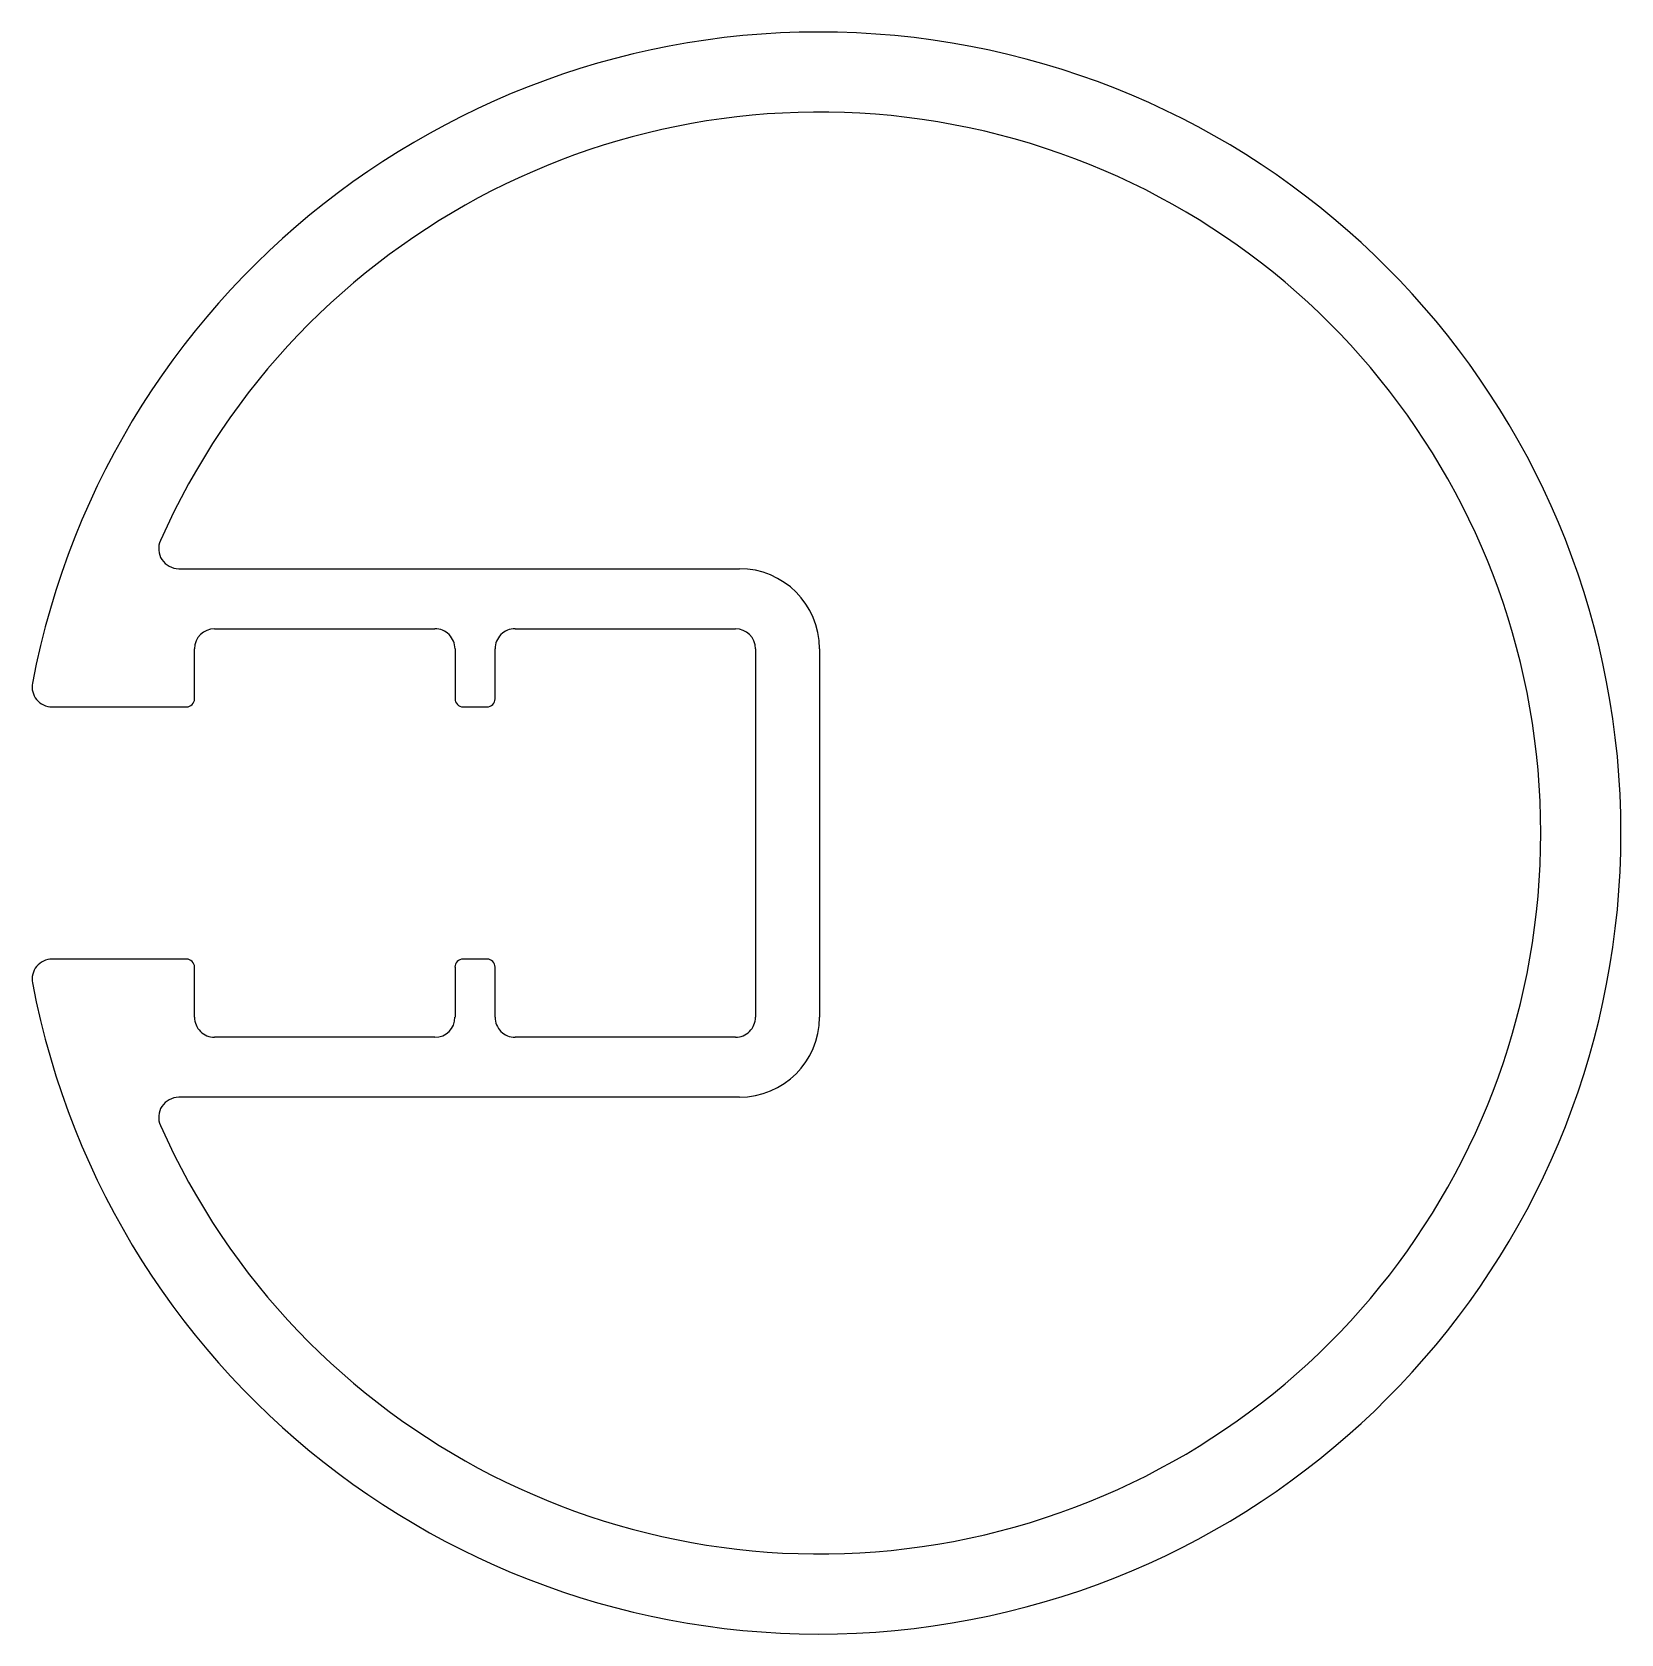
# Model space of a CAD drawing. Extents: x 1505.6 to 1545.2, y 182.8 to 222.8.
import ezdxf

# ---------------------------------------------------------------- set-up
doc = ezdxf.new("R2010")
doc.units = 0
doc.header["$LTSCALE"] = 15
doc.layers.get('0').update_dxf_attribs({"linetype": 'CONTINUOUS'})

msp = doc.modelspace()

# ---------------------------------------------------------------- linework, layer by layer
for p, q in [((1509.221, 209.439), (1523.215, 209.439)), ((1510.116, 207.939), (1515.616, 207.939)), ((1517.616, 207.939), (1523.116, 207.939)), ((1509.616, 206.189), (1509.616, 207.439)), ((1516.116, 207.439), (1516.116, 206.189)), ((1517.116, 206.189), (1517.116, 207.439)), ((1523.616, 207.439), (1523.616, 198.239)), ((1525.216, 207.439), (1525.216, 198.239)), ((1506.06, 205.989), (1509.415, 205.989)), ((1516.316, 205.989), (1516.916, 205.989)), ((1509.415, 199.689), (1506.06, 199.689)), ((1516.916, 199.689), (1516.316, 199.689)), ((1509.616, 198.239), (1509.616, 199.489)), ((1516.116, 199.489), (1516.116, 198.239)), ((1517.116, 198.239), (1517.116, 199.489)), ((1515.616, 197.739), (1510.116, 197.739)), ((1523.116, 197.739), (1517.616, 197.739)), ((1523.215, 196.239), (1509.221, 196.239))]:
    msp.add_line(p, q)
for centre, radius, start, end in [((1525.216, 202.839), 20, 190.7882, 169.2118), ((1525.216, 202.839), 18, 203.9359, 156.0641), ((1509.22, 209.939), 0.5, 155.9836, 270.0802), ((1523.215, 207.439), 2, 0.0001, 89.9999), ((1510.116, 207.439), 0.5, 90, 180), ((1515.616, 207.439), 0.5, 359.9769, 90.0231), ((1517.614, 207.44), 0.499, 89.8781, 180.1219), ((1523.115, 207.439), 0.5, 0.0234, 89.9766), ((1506.06, 206.489), 0.5, 169.2294, 269.9825), ((1509.416, 206.189), 0.2, 269.9671, 0.0329), ((1516.316, 206.189), 0.2, 180, 270), ((1516.916, 206.189), 0.2, 269.9949, 0.0051), ((1506.06, 199.189), 0.5, 90.0437, 190.7911), ((1509.415, 199.489), 0.2, 0.0013, 89.9987), ((1516.315, 199.489), 0.2, 89.9706, 180.0294), ((1516.916, 199.489), 0.2, 360, 90), ((1510.115, 198.239), 0.5, 179.9931, 270.0069), ((1515.615, 198.239), 0.5, 270.0069, 359.9931), ((1517.615, 198.239), 0.5, 179.9968, 270.0032), ((1523.116, 198.239), 0.5, 269.9983, 0.0017), ((1523.213, 198.242), 2.002, 270.0686, 359.9314), ((1509.22, 195.739), 0.5, 89.9772, 203.9587)]:
    msp.add_arc(centre, radius, start, end)

doc.saveas('drawing.dxf')
